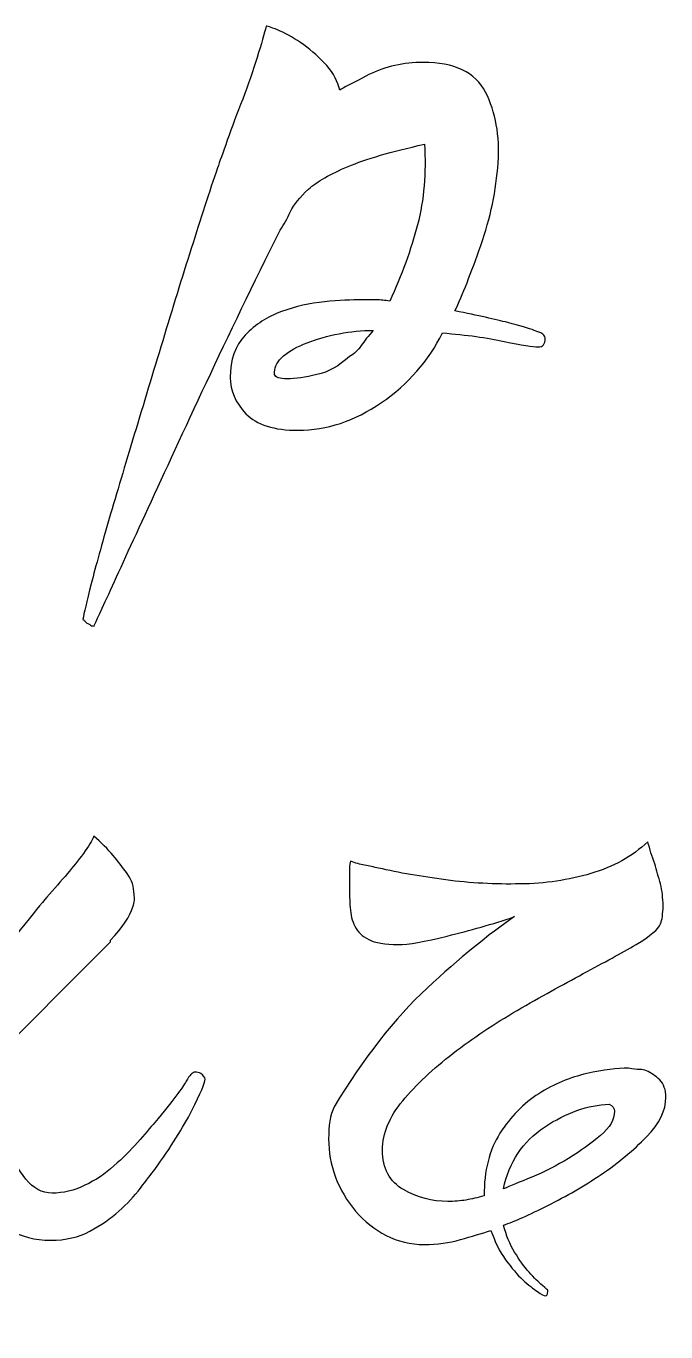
# Model space of a CAD drawing. Header units: centimetres. Extents: x -9.9 to 9.3, y -14 to 14.4.
# Drawn here: x 0.36 to 3.06, y -13.74 to -8.22 of the extents above; entities that cross this region are included whole.
import ezdxf

# ---------------------------------------------------------------- set-up
doc = ezdxf.new("R2010")
doc.units = ezdxf.units.CM
doc.header["$MEASUREMENT"] = 0
doc.layers.add('Layer 1', color=7, linetype='Continuous')

msp = doc.modelspace()

# ---------------------------------------------------------------- linework, layer by layer
at = {"layer": 'Layer 1', "color": 250}
for points, knots in [([(1.897, -9.387), (1.948, -9.277), (1.987, -9.169), (2.015, -9.064), (2.015, -9.064), (2.042, -8.958), (2.052, -8.845), (2.044, -8.724), (2.044, -8.724), (1.903, -8.755), (1.796, -8.786), (1.721, -8.818), (1.721, -8.818), (1.647, -8.849), (1.591, -8.881), (1.554, -8.914), (1.554, -8.914), (1.517, -8.948), (1.492, -8.979), (1.478, -9.008), (1.478, -9.008), (1.464, -9.037), (1.45, -9.064), (1.434, -9.087), (1.434, -9.087), (1.321, -9.314), (1.217, -9.528), (1.123, -9.73), (1.123, -9.73), (1.029, -9.931), (0.947, -10.108), (0.877, -10.261), (0.877, -10.261), (0.806, -10.413), (0.751, -10.534), (0.71, -10.624), (0.71, -10.624), (0.668, -10.714), (0.648, -10.759), (0.648, -10.759), (0.648, -10.759), (0.64, -10.759), (0.634, -10.757), (0.63, -10.753), (0.63, -10.753), (0.623, -10.749), (0.618, -10.746), (0.616, -10.745), (0.616, -10.745), (0.614, -10.743), (0.611, -10.74), (0.607, -10.736), (0.607, -10.736), (0.607, -10.736), (0.601, -10.73), (0.601, -10.73), (0.601, -10.73), (0.605, -10.706), (0.617, -10.657), (0.636, -10.58), (0.636, -10.58), (0.656, -10.504), (0.681, -10.412), (0.712, -10.305), (0.712, -10.305), (0.744, -10.197), (0.779, -10.079), (0.818, -9.95), (0.818, -9.95), (0.857, -9.821), (0.897, -9.689), (0.938, -9.554), (0.938, -9.554), (0.979, -9.419), (1.019, -9.289), (1.059, -9.164), (1.059, -9.164), (1.098, -9.038), (1.135, -8.925), (1.17, -8.823), (1.17, -8.823), (1.178, -8.8), (1.192, -8.761), (1.211, -8.706), (1.211, -8.706), (1.231, -8.651), (1.252, -8.594), (1.276, -8.533), (1.276, -8.533), (1.299, -8.472), (1.32, -8.414), (1.337, -8.357), (1.337, -8.357), (1.355, -8.3), (1.368, -8.256), (1.375, -8.225), (1.375, -8.225), (1.383, -8.225), (1.403, -8.232), (1.434, -8.246), (1.434, -8.246), (1.465, -8.259), (1.499, -8.279), (1.534, -8.304), (1.534, -8.304), (1.569, -8.33), (1.601, -8.359), (1.631, -8.392), (1.631, -8.392), (1.66, -8.425), (1.678, -8.46), (1.686, -8.495), (1.686, -8.495), (1.698, -8.487), (1.739, -8.466), (1.809, -8.43), (1.809, -8.43), (1.88, -8.395), (1.956, -8.378), (2.038, -8.378), (2.038, -8.378), (2.171, -8.378), (2.259, -8.42), (2.302, -8.504), (2.302, -8.504), (2.345, -8.588), (2.363, -8.687), (2.355, -8.803), (2.355, -8.803), (2.347, -8.918), (2.323, -9.035), (2.282, -9.152), (2.282, -9.152), (2.241, -9.269), (2.204, -9.361), (2.173, -9.428), (2.173, -9.428), (2.271, -9.447), (2.345, -9.464), (2.396, -9.477), (2.396, -9.477), (2.447, -9.491), (2.484, -9.502), (2.508, -9.51), (2.508, -9.51), (2.531, -9.518), (2.545, -9.524), (2.549, -9.53), (2.549, -9.53), (2.552, -9.536), (2.554, -9.541), (2.554, -9.545), (2.554, -9.545), (2.554, -9.568), (2.545, -9.58), (2.525, -9.58), (2.525, -9.58), (2.502, -9.58), (2.454, -9.572), (2.381, -9.557), (2.381, -9.557), (2.309, -9.541), (2.222, -9.529), (2.12, -9.521), (2.12, -9.521), (2.062, -9.639), (1.976, -9.737), (1.862, -9.815), (1.862, -9.815), (1.749, -9.893), (1.631, -9.932), (1.51, -9.932), (1.51, -9.932), (1.409, -9.932), (1.335, -9.909), (1.29, -9.862), (1.29, -9.862), (1.245, -9.815), (1.223, -9.764), (1.223, -9.709), (1.223, -9.709), (1.223, -9.635), (1.244, -9.575), (1.287, -9.53), (1.287, -9.53), (1.33, -9.485), (1.381, -9.452), (1.44, -9.431), (1.44, -9.431), (1.499, -9.409), (1.559, -9.395), (1.622, -9.389), (1.622, -9.389), (1.684, -9.384), (1.737, -9.381), (1.78, -9.381), (1.78, -9.381), (1.8, -9.381), (1.819, -9.381), (1.839, -9.381), (1.839, -9.381), (1.858, -9.381), (1.878, -9.383), (1.897, -9.387)], [0, 0, 0, 0, 0.019231, 0.019231, 0.019231, 0.019231, 0.038462, 0.038462, 0.038462, 0.038462, 0.057692, 0.057692, 0.057692, 0.057692, 0.076923, 0.076923, 0.076923, 0.076923, 0.096154, 0.096154, 0.096154, 0.096154, 0.115385, 0.115385, 0.115385, 0.115385, 0.134615, 0.134615, 0.134615, 0.134615, 0.153846, 0.153846, 0.153846, 0.153846, 0.173077, 0.173077, 0.173077, 0.173077, 0.192308, 0.192308, 0.192308, 0.192308, 0.211538, 0.211538, 0.211538, 0.211538, 0.230769, 0.230769, 0.230769, 0.230769, 0.25, 0.25, 0.25, 0.25, 0.269231, 0.269231, 0.269231, 0.269231, 0.288462, 0.288462, 0.288462, 0.288462, 0.307692, 0.307692, 0.307692, 0.307692, 0.326923, 0.326923, 0.326923, 0.326923, 0.346154, 0.346154, 0.346154, 0.346154, 0.365385, 0.365385, 0.365385, 0.365385, 0.384615, 0.384615, 0.384615, 0.384615, 0.403846, 0.403846, 0.403846, 0.403846, 0.423077, 0.423077, 0.423077, 0.423077, 0.442308, 0.442308, 0.442308, 0.442308, 0.461538, 0.461538, 0.461538, 0.461538, 0.480769, 0.480769, 0.480769, 0.480769, 0.5, 0.5, 0.5, 0.5, 0.519231, 0.519231, 0.519231, 0.519231, 0.538462, 0.538462, 0.538462, 0.538462, 0.557692, 0.557692, 0.557692, 0.557692, 0.576923, 0.576923, 0.576923, 0.576923, 0.596154, 0.596154, 0.596154, 0.596154, 0.615385, 0.615385, 0.615385, 0.615385, 0.634615, 0.634615, 0.634615, 0.634615, 0.653846, 0.653846, 0.653846, 0.653846, 0.673077, 0.673077, 0.673077, 0.673077, 0.692308, 0.692308, 0.692308, 0.692308, 0.711538, 0.711538, 0.711538, 0.711538, 0.730769, 0.730769, 0.730769, 0.730769, 0.75, 0.75, 0.75, 0.75, 0.769231, 0.769231, 0.769231, 0.769231, 0.788462, 0.788462, 0.788462, 0.788462, 0.807692, 0.807692, 0.807692, 0.807692, 0.826923, 0.826923, 0.826923, 0.826923, 0.846154, 0.846154, 0.846154, 0.846154, 0.865385, 0.865385, 0.865385, 0.865385, 0.884615, 0.884615, 0.884615, 0.884615, 0.903846, 0.903846, 0.903846, 0.903846, 0.923077, 0.923077, 0.923077, 0.923077, 0.942308, 0.942308, 0.942308, 0.942308, 0.961538, 0.961538, 0.961538, 0.961538, 1, 1, 1, 1]), ([(1.727, -9.621), (1.747, -9.609), (1.763, -9.594), (1.777, -9.574), (1.777, -9.574), (1.791, -9.555), (1.807, -9.533), (1.827, -9.51), (1.827, -9.51), (1.78, -9.51), (1.732, -9.515), (1.683, -9.524), (1.683, -9.524), (1.634, -9.534), (1.589, -9.547), (1.548, -9.563), (1.548, -9.563), (1.507, -9.578), (1.474, -9.597), (1.449, -9.618), (1.449, -9.618), (1.423, -9.64), (1.411, -9.662), (1.411, -9.686), (1.411, -9.686), (1.411, -9.686), (1.411, -9.697), (1.411, -9.697), (1.411, -9.697), (1.414, -9.709), (1.432, -9.715), (1.463, -9.715), (1.463, -9.715), (1.499, -9.715), (1.541, -9.709), (1.589, -9.697), (1.589, -9.697), (1.638, -9.686), (1.684, -9.66), (1.727, -9.621)], [0, 0, 0, 0, 0.090909, 0.090909, 0.090909, 0.090909, 0.181818, 0.181818, 0.181818, 0.181818, 0.272727, 0.272727, 0.272727, 0.272727, 0.363636, 0.363636, 0.363636, 0.363636, 0.454545, 0.454545, 0.454545, 0.454545, 0.545455, 0.545455, 0.545455, 0.545455, 0.636364, 0.636364, 0.636364, 0.636364, 0.727273, 0.727273, 0.727273, 0.727273, 0.818182, 0.818182, 0.818182, 0.818182, 1, 1, 1, 1]), ([(1.099, -12.649), (1.111, -12.657), (1.117, -12.665), (1.117, -12.673), (1.117, -12.673), (1.117, -12.688), (1.098, -12.732), (1.061, -12.805), (1.061, -12.805), (1.024, -12.877), (0.972, -12.96), (0.905, -13.054), (0.905, -13.054), (0.89, -13.074), (0.869, -13.1), (0.844, -13.133), (0.844, -13.133), (0.818, -13.166), (0.788, -13.199), (0.753, -13.23), (0.753, -13.23), (0.718, -13.261), (0.677, -13.29), (0.63, -13.315), (0.63, -13.315), (0.583, -13.34), (0.528, -13.353), (0.465, -13.353), (0.465, -13.353), (0.399, -13.353), (0.339, -13.338), (0.286, -13.306), (0.286, -13.306), (0.234, -13.275), (0.187, -13.234), (0.146, -13.183), (0.146, -13.183), (0.105, -13.132), (0.069, -13.076), (0.04, -13.016), (0.04, -13.016), (0.011, -12.955), (-0.014, -12.898), (-0.033, -12.843), (-0.033, -12.843), (-0.162, -12.976), (-0.283, -13.097), (-0.397, -13.206), (-0.397, -13.206), (-0.51, -13.316), (-0.608, -13.411), (-0.69, -13.491), (-0.69, -13.491), (-0.772, -13.571), (-0.836, -13.633), (-0.881, -13.676), (-0.881, -13.676), (-0.926, -13.719), (-0.944, -13.74), (-0.937, -13.74), (-0.937, -13.74), (-0.944, -13.74), (-0.952, -13.737), (-0.96, -13.732), (-0.96, -13.732), (-0.968, -13.726), (-0.972, -13.719), (-0.972, -13.711), (-0.972, -13.711), (-0.972, -13.699), (-0.944, -13.657), (-0.89, -13.585), (-0.89, -13.585), (-0.835, -13.513), (-0.766, -13.424), (-0.684, -13.318), (-0.684, -13.318), (-0.602, -13.212), (-0.511, -13.097), (-0.412, -12.972), (-0.412, -12.972), (-0.312, -12.847), (-0.215, -12.725), (-0.121, -12.608), (-0.121, -12.608), (-0.145, -12.53), (-0.164, -12.456), (-0.18, -12.385), (-0.18, -12.385), (-0.196, -12.315), (-0.209, -12.25), (-0.221, -12.192), (-0.221, -12.192), (-0.287, -12.297), (-0.365, -12.377), (-0.453, -12.432), (-0.453, -12.432), (-0.541, -12.487), (-0.614, -12.514), (-0.673, -12.514), (-0.673, -12.514), (-0.712, -12.514), (-0.732, -12.512), (-0.734, -12.508), (-0.734, -12.508), (-0.736, -12.505), (-0.737, -12.499), (-0.737, -12.491), (-0.737, -12.491), (-0.737, -12.487), (-0.735, -12.483), (-0.731, -12.479), (-0.731, -12.479), (-0.731, -12.479), (-0.725, -12.479), (-0.725, -12.479), (-0.725, -12.479), (-0.725, -12.479), (-0.714, -12.479), (-0.714, -12.479), (-0.714, -12.479), (-0.694, -12.479), (-0.654, -12.465), (-0.593, -12.438), (-0.593, -12.438), (-0.533, -12.411), (-0.475, -12.358), (-0.42, -12.28), (-0.42, -12.28), (-0.362, -12.205), (-0.322, -12.132), (-0.3, -12.06), (-0.3, -12.06), (-0.279, -11.987), (-0.264, -11.936), (-0.256, -11.904), (-0.256, -11.904), (-0.256, -11.896), (-0.257, -11.892), (-0.259, -11.89), (-0.259, -11.89), (-0.261, -11.888), (-0.262, -11.885), (-0.262, -11.881), (-0.262, -11.881), (-0.262, -11.877), (-0.246, -11.869), (-0.215, -11.857), (-0.215, -11.857), (-0.184, -11.846), (-0.149, -11.834), (-0.109, -11.822), (-0.109, -11.822), (-0.07, -11.81), (-0.031, -11.8), (0.008, -11.79), (0.008, -11.79), (0.047, -11.78), (0.076, -11.775), (0.096, -11.775), (0.096, -11.775), (0.104, -11.775), (0.11, -11.796), (0.113, -11.837), (0.113, -11.837), (0.117, -11.878), (0.121, -11.927), (0.125, -11.983), (0.125, -11.983), (0.129, -12.04), (0.131, -12.097), (0.131, -12.154), (0.131, -12.154), (0.131, -12.21), (0.133, -12.254), (0.137, -12.286), (0.137, -12.286), (0.215, -12.192), (0.282, -12.111), (0.336, -12.042), (0.336, -12.042), (0.391, -11.974), (0.428, -11.928), (0.448, -11.904), (0.448, -11.904), (0.479, -11.869), (0.508, -11.836), (0.536, -11.804), (0.536, -11.804), (0.559, -11.777), (0.582, -11.749), (0.603, -11.719), (0.603, -11.719), (0.625, -11.69), (0.639, -11.666), (0.647, -11.646), (0.647, -11.646), (0.679, -11.673), (0.706, -11.701), (0.729, -11.728), (0.729, -11.728), (0.749, -11.752), (0.768, -11.777), (0.788, -11.804), (0.788, -11.804), (0.808, -11.832), (0.817, -11.861), (0.817, -11.892), (0.817, -11.892), (0.821, -11.908), (0.819, -11.926), (0.812, -11.945), (0.812, -11.945), (0.8, -11.984), (0.768, -12.031), (0.718, -12.086), (0.718, -12.086), (0.718, -12.086), (0.718, -12.092), (0.718, -12.092), (0.718, -12.092), (0.718, -12.092), (0.184, -12.626), (0.184, -12.626), (0.184, -12.626), (0.192, -12.669), (0.203, -12.72), (0.219, -12.778), (0.219, -12.778), (0.235, -12.837), (0.254, -12.895), (0.278, -12.951), (0.278, -12.951), (0.301, -13.008), (0.329, -13.056), (0.36, -13.095), (0.36, -13.095), (0.391, -13.134), (0.428, -13.154), (0.471, -13.154), (0.471, -13.154), (0.518, -13.154), (0.564, -13.143), (0.609, -13.121), (0.609, -13.121), (0.654, -13.1), (0.695, -13.073), (0.732, -13.039), (0.732, -13.039), (0.769, -13.006), (0.803, -12.973), (0.832, -12.94), (0.832, -12.94), (0.861, -12.906), (0.886, -12.878), (0.905, -12.855), (0.905, -12.855), (0.98, -12.765), (1.024, -12.707), (1.037, -12.681), (1.037, -12.681), (1.051, -12.656), (1.064, -12.643), (1.075, -12.643), (1.075, -12.643), (1.083, -12.643), (1.091, -12.645), (1.099, -12.649)], [0, 0, 0, 0, 0.014706, 0.014706, 0.014706, 0.014706, 0.029412, 0.029412, 0.029412, 0.029412, 0.044118, 0.044118, 0.044118, 0.044118, 0.058824, 0.058824, 0.058824, 0.058824, 0.073529, 0.073529, 0.073529, 0.073529, 0.088235, 0.088235, 0.088235, 0.088235, 0.102941, 0.102941, 0.102941, 0.102941, 0.117647, 0.117647, 0.117647, 0.117647, 0.132353, 0.132353, 0.132353, 0.132353, 0.147059, 0.147059, 0.147059, 0.147059, 0.161765, 0.161765, 0.161765, 0.161765, 0.176471, 0.176471, 0.176471, 0.176471, 0.191176, 0.191176, 0.191176, 0.191176, 0.205882, 0.205882, 0.205882, 0.205882, 0.220588, 0.220588, 0.220588, 0.220588, 0.235294, 0.235294, 0.235294, 0.235294, 0.25, 0.25, 0.25, 0.25, 0.264706, 0.264706, 0.264706, 0.264706, 0.279412, 0.279412, 0.279412, 0.279412, 0.294118, 0.294118, 0.294118, 0.294118, 0.308824, 0.308824, 0.308824, 0.308824, 0.323529, 0.323529, 0.323529, 0.323529, 0.338235, 0.338235, 0.338235, 0.338235, 0.352941, 0.352941, 0.352941, 0.352941, 0.367647, 0.367647, 0.367647, 0.367647, 0.382353, 0.382353, 0.382353, 0.382353, 0.397059, 0.397059, 0.397059, 0.397059, 0.411765, 0.411765, 0.411765, 0.411765, 0.426471, 0.426471, 0.426471, 0.426471, 0.441176, 0.441176, 0.441176, 0.441176, 0.455882, 0.455882, 0.455882, 0.455882, 0.470588, 0.470588, 0.470588, 0.470588, 0.485294, 0.485294, 0.485294, 0.485294, 0.5, 0.5, 0.5, 0.5, 0.514706, 0.514706, 0.514706, 0.514706, 0.529412, 0.529412, 0.529412, 0.529412, 0.544118, 0.544118, 0.544118, 0.544118, 0.558824, 0.558824, 0.558824, 0.558824, 0.573529, 0.573529, 0.573529, 0.573529, 0.588235, 0.588235, 0.588235, 0.588235, 0.602941, 0.602941, 0.602941, 0.602941, 0.617647, 0.617647, 0.617647, 0.617647, 0.632353, 0.632353, 0.632353, 0.632353, 0.647059, 0.647059, 0.647059, 0.647059, 0.661765, 0.661765, 0.661765, 0.661765, 0.676471, 0.676471, 0.676471, 0.676471, 0.691176, 0.691176, 0.691176, 0.691176, 0.705882, 0.705882, 0.705882, 0.705882, 0.720588, 0.720588, 0.720588, 0.720588, 0.735294, 0.735294, 0.735294, 0.735294, 0.75, 0.75, 0.75, 0.75, 0.764706, 0.764706, 0.764706, 0.764706, 0.779412, 0.779412, 0.779412, 0.779412, 0.794118, 0.794118, 0.794118, 0.794118, 0.808824, 0.808824, 0.808824, 0.808824, 0.823529, 0.823529, 0.823529, 0.823529, 0.838235, 0.838235, 0.838235, 0.838235, 0.852941, 0.852941, 0.852941, 0.852941, 0.867647, 0.867647, 0.867647, 0.867647, 0.882353, 0.882353, 0.882353, 0.882353, 0.897059, 0.897059, 0.897059, 0.897059, 0.911765, 0.911765, 0.911765, 0.911765, 0.926471, 0.926471, 0.926471, 0.926471, 0.941176, 0.941176, 0.941176, 0.941176, 0.955882, 0.955882, 0.955882, 0.955882, 0.970588, 0.970588, 0.970588, 0.970588, 1, 1, 1, 1]), ([(2.982, -12.637), (3.002, -12.645), (3.02, -12.658), (3.038, -12.676), (3.038, -12.676), (3.055, -12.693), (3.064, -12.718), (3.064, -12.749), (3.064, -12.749), (3.064, -12.804), (3.037, -12.859), (2.982, -12.916), (2.982, -12.916), (2.927, -12.973), (2.864, -13.026), (2.791, -13.075), (2.791, -13.075), (2.719, -13.123), (2.644, -13.167), (2.565, -13.206), (2.565, -13.206), (2.487, -13.246), (2.425, -13.273), (2.378, -13.289), (2.378, -13.289), (2.389, -13.332), (2.405, -13.37), (2.425, -13.403), (2.425, -13.403), (2.444, -13.436), (2.465, -13.465), (2.486, -13.488), (2.486, -13.488), (2.508, -13.512), (2.526, -13.53), (2.542, -13.544), (2.542, -13.544), (2.558, -13.557), (2.565, -13.564), (2.565, -13.564), (2.565, -13.564), (2.565, -13.564), (2.565, -13.57), (2.565, -13.57), (2.565, -13.57), (2.565, -13.582), (2.562, -13.588), (2.554, -13.588), (2.554, -13.588), (2.55, -13.588), (2.539, -13.582), (2.521, -13.57), (2.521, -13.57), (2.504, -13.558), (2.483, -13.542), (2.46, -13.52), (2.46, -13.52), (2.436, -13.499), (2.412, -13.47), (2.387, -13.435), (2.387, -13.435), (2.361, -13.4), (2.341, -13.359), (2.325, -13.312), (2.325, -13.312), (2.286, -13.324), (2.243, -13.337), (2.196, -13.35), (2.196, -13.35), (2.149, -13.364), (2.098, -13.371), (2.043, -13.371), (2.043, -13.371), (1.985, -13.371), (1.931, -13.358), (1.882, -13.333), (1.882, -13.333), (1.833, -13.307), (1.79, -13.273), (1.753, -13.23), (1.753, -13.23), (1.716, -13.187), (1.688, -13.139), (1.668, -13.086), (1.668, -13.086), (1.648, -13.033), (1.639, -12.98), (1.639, -12.925), (1.639, -12.925), (1.639, -12.87), (1.646, -12.825), (1.662, -12.79), (1.662, -12.79), (1.787, -12.583), (1.918, -12.416), (2.055, -12.288), (2.055, -12.288), (2.192, -12.161), (2.315, -12.061), (2.425, -11.986), (2.425, -11.986), (2.331, -12.018), (2.236, -12.045), (2.14, -12.068), (2.14, -12.068), (2.044, -12.092), (1.975, -12.104), (1.932, -12.104), (1.932, -12.104), (1.877, -12.104), (1.836, -12.097), (1.809, -12.083), (1.809, -12.083), (1.781, -12.069), (1.762, -12.051), (1.75, -12.027), (1.75, -12.027), (1.738, -12.004), (1.732, -11.978), (1.73, -11.948), (1.73, -11.948), (1.728, -11.919), (1.727, -11.891), (1.727, -11.863), (1.727, -11.863), (1.727, -11.863), (1.727, -11.781), (1.727, -11.781), (1.727, -11.781), (1.727, -11.769), (1.729, -11.76), (1.732, -11.752), (1.732, -11.752), (1.752, -11.76), (1.772, -11.765), (1.791, -11.769), (1.791, -11.769), (1.811, -11.773), (1.83, -11.777), (1.85, -11.781), (1.85, -11.781), (1.936, -11.801), (2.031, -11.817), (2.134, -11.831), (2.134, -11.831), (2.238, -11.845), (2.343, -11.85), (2.448, -11.848), (2.448, -11.848), (2.554, -11.847), (2.653, -11.832), (2.747, -11.804), (2.747, -11.804), (2.841, -11.777), (2.921, -11.732), (2.988, -11.67), (2.988, -11.67), (2.996, -11.701), (3.005, -11.732), (3.017, -11.763), (3.017, -11.763), (3.025, -11.791), (3.033, -11.819), (3.041, -11.848), (3.041, -11.848), (3.048, -11.878), (3.052, -11.908), (3.052, -11.939), (3.052, -11.939), (3.052, -11.975), (3.048, -12), (3.041, -12.016), (3.041, -12.016), (3.033, -12.039), (2.999, -12.068), (2.938, -12.104), (2.938, -12.104), (2.877, -12.139), (2.803, -12.18), (2.715, -12.227), (2.715, -12.227), (2.627, -12.274), (2.534, -12.326), (2.436, -12.382), (2.436, -12.382), (2.339, -12.439), (2.248, -12.5), (2.164, -12.564), (2.164, -12.564), (2.08, -12.629), (2.009, -12.695), (1.952, -12.764), (1.952, -12.764), (1.896, -12.832), (1.867, -12.901), (1.867, -12.972), (1.867, -12.972), (1.867, -13.05), (1.897, -13.106), (1.955, -13.139), (1.955, -13.139), (2.014, -13.172), (2.077, -13.189), (2.143, -13.189), (2.143, -13.189), (2.17, -13.189), (2.196, -13.187), (2.219, -13.183), (2.219, -13.183), (2.243, -13.179), (2.268, -13.173), (2.296, -13.165), (2.296, -13.165), (2.296, -13.06), (2.318, -12.972), (2.363, -12.901), (2.363, -12.901), (2.408, -12.831), (2.463, -12.775), (2.527, -12.734), (2.527, -12.734), (2.592, -12.693), (2.659, -12.665), (2.73, -12.649), (2.73, -12.649), (2.8, -12.634), (2.859, -12.626), (2.906, -12.626), (2.906, -12.626), (2.925, -12.63), (2.941, -12.632), (2.953, -12.632), (2.953, -12.632), (2.964, -12.632), (2.974, -12.634), (2.982, -12.637)], [0, 0, 0, 0, 0.016667, 0.016667, 0.016667, 0.016667, 0.033333, 0.033333, 0.033333, 0.033333, 0.05, 0.05, 0.05, 0.05, 0.066667, 0.066667, 0.066667, 0.066667, 0.083333, 0.083333, 0.083333, 0.083333, 0.1, 0.1, 0.1, 0.1, 0.116667, 0.116667, 0.116667, 0.116667, 0.133333, 0.133333, 0.133333, 0.133333, 0.15, 0.15, 0.15, 0.15, 0.166667, 0.166667, 0.166667, 0.166667, 0.183333, 0.183333, 0.183333, 0.183333, 0.2, 0.2, 0.2, 0.2, 0.216667, 0.216667, 0.216667, 0.216667, 0.233333, 0.233333, 0.233333, 0.233333, 0.25, 0.25, 0.25, 0.25, 0.266667, 0.266667, 0.266667, 0.266667, 0.283333, 0.283333, 0.283333, 0.283333, 0.3, 0.3, 0.3, 0.3, 0.316667, 0.316667, 0.316667, 0.316667, 0.333333, 0.333333, 0.333333, 0.333333, 0.35, 0.35, 0.35, 0.35, 0.366667, 0.366667, 0.366667, 0.366667, 0.383333, 0.383333, 0.383333, 0.383333, 0.4, 0.4, 0.4, 0.4, 0.416667, 0.416667, 0.416667, 0.416667, 0.433333, 0.433333, 0.433333, 0.433333, 0.45, 0.45, 0.45, 0.45, 0.466667, 0.466667, 0.466667, 0.466667, 0.483333, 0.483333, 0.483333, 0.483333, 0.5, 0.5, 0.5, 0.5, 0.516667, 0.516667, 0.516667, 0.516667, 0.533333, 0.533333, 0.533333, 0.533333, 0.55, 0.55, 0.55, 0.55, 0.566667, 0.566667, 0.566667, 0.566667, 0.583333, 0.583333, 0.583333, 0.583333, 0.6, 0.6, 0.6, 0.6, 0.616667, 0.616667, 0.616667, 0.616667, 0.633333, 0.633333, 0.633333, 0.633333, 0.65, 0.65, 0.65, 0.65, 0.666667, 0.666667, 0.666667, 0.666667, 0.683333, 0.683333, 0.683333, 0.683333, 0.7, 0.7, 0.7, 0.7, 0.716667, 0.716667, 0.716667, 0.716667, 0.733333, 0.733333, 0.733333, 0.733333, 0.75, 0.75, 0.75, 0.75, 0.766667, 0.766667, 0.766667, 0.766667, 0.783333, 0.783333, 0.783333, 0.783333, 0.8, 0.8, 0.8, 0.8, 0.816667, 0.816667, 0.816667, 0.816667, 0.833333, 0.833333, 0.833333, 0.833333, 0.85, 0.85, 0.85, 0.85, 0.866667, 0.866667, 0.866667, 0.866667, 0.883333, 0.883333, 0.883333, 0.883333, 0.9, 0.9, 0.9, 0.9, 0.916667, 0.916667, 0.916667, 0.916667, 0.933333, 0.933333, 0.933333, 0.933333, 0.95, 0.95, 0.95, 0.95, 0.966667, 0.966667, 0.966667, 0.966667, 1, 1, 1, 1]), ([(2.378, -13.136), (2.405, -13.124), (2.445, -13.108), (2.498, -13.086), (2.498, -13.086), (2.551, -13.065), (2.603, -13.038), (2.653, -13.007), (2.653, -13.007), (2.704, -12.976), (2.749, -12.943), (2.788, -12.91), (2.788, -12.91), (2.827, -12.877), (2.847, -12.843), (2.847, -12.808), (2.847, -12.808), (2.847, -12.796), (2.839, -12.786), (2.824, -12.778), (2.824, -12.778), (2.734, -12.782), (2.643, -12.814), (2.551, -12.875), (2.551, -12.875), (2.459, -12.936), (2.401, -13.023), (2.378, -13.136)], [0, 0, 0, 0, 0.125, 0.125, 0.125, 0.125, 0.25, 0.25, 0.25, 0.25, 0.375, 0.375, 0.375, 0.375, 0.5, 0.5, 0.5, 0.5, 0.625, 0.625, 0.625, 0.625, 0.75, 0.75, 0.75, 0.75, 1, 1, 1, 1])]:
    msp.add_open_spline(points, degree=3, knots=knots, dxfattribs=at)

doc.saveas('drawing.dxf')
